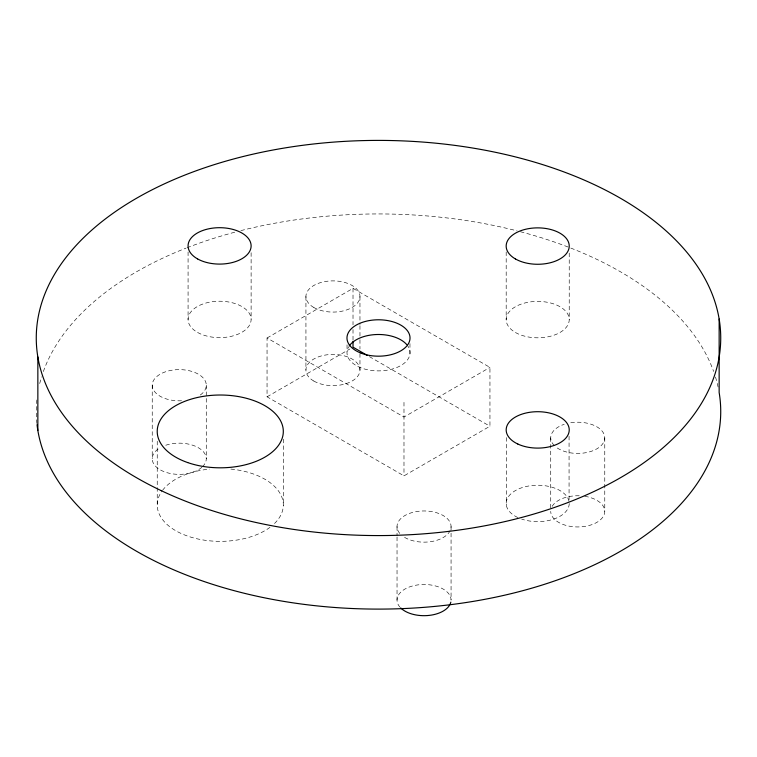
<?xml version="1.0" encoding="UTF-8"?>
<svg xmlns="http://www.w3.org/2000/svg" width="757" height="757" viewBox="0 0 757 757"><rect width="100%" height="100%" fill="white"/><g stroke="black" fill="none" stroke-linecap="round" stroke-linejoin="round"><path stroke-width="0.57" stroke-dasharray="3.79 2.84" d="M267.051 337.982L353.017 288.351L489.949 367.4L489.949 426.229L403.983 475.869L267.051 396.81L267.051 337.982L403.983 417.041L489.949 367.4M267.051 396.81L349.952 348.949M369.369 356.613L489.949 426.229M604.767 437.82L604.767 511.353M569.226 253.075L569.226 319.605M569.065 436.25L569.065 500.443M550.727 437.82L550.727 509.016M506.348 437.565L506.348 505.26M506.187 251.901L506.187 319.605M451.068 526.55L451.068 600.093A27.015 15.594 0 0 0 417.911 584.896A27.015 15.594 0 0 0 399.819 606.991M409.963 343.612L409.963 353.793M403.983 402.327L403.983 475.869M397.037 526.55L397.037 535.89M397.037 537.063L397.037 600.093M359.963 296.489L359.963 324.498M359.963 325.671L359.963 338.502M359.963 339.675L359.963 349.015M359.963 353.68L359.963 370.022M353.017 288.351L353.017 324.819M353.017 329.522L353.017 340.111M347.037 344.795L347.037 351.589M305.932 296.489L305.932 370.022M283.298 439.126L283.298 505.657M251.116 252.696L251.116 319.227M206.273 385.218L206.273 458.751M188.077 251.939L188.077 319.634M157.238 441.217L157.238 504.247M152.233 385.218L152.233 458.751M406.708 344.567A31.52 18.196 0 0 1 380.705 370.845A31.52 18.196 0 0 1 348.608 346.924M569.226 503.509A31.52 18.196 0 0 1 553.253 519.264A31.52 18.196 0 0 1 521.63 519.094M517.769 517.533A31.52 18.196 0 0 1 522.784 487.404A31.52 18.196 0 0 1 569.065 501.607M230.885 469.075A63.039 36.393 0 0 1 274.242 523.759M269.994 527.326A63.039 36.393 0 0 1 188.73 536.467A63.039 36.393 0 0 1 161.866 491.255M162.509 490.375A63.039 36.393 0 0 1 209.746 469.066M36.904 423.504A342.23 197.586 0 0 1 36.856 399.933M39.714 383.544A342.23 197.586 0 0 1 41.578 376.835M43.338 371.573A342.23 197.586 0 0 1 185.967 248.164M187.017 247.757A342.23 197.586 0 0 1 236.222 231.822M240.906 230.611A342.23 197.586 0 0 1 517.088 230.866M520.371 231.708A342.23 197.586 0 0 1 713.624 371.46M715.469 377.005A342.23 197.586 0 0 1 718.09 387.007M399.819 533.458A27.015 15.594 0 0 1 420.523 511.089A27.015 15.594 0 0 1 450.547 529.597M450.15 530.591A27.015 15.594 0 0 1 429.673 541.813A27.015 15.594 0 0 1 403.055 536.372M570.75 422.747A27.015 15.594 0 0 1 602.969 432.228A27.015 15.594 0 0 1 590.006 451.721A27.015 15.594 0 0 1 555.08 446.308M554.351 445.618A27.015 15.594 0 0 1 564.239 424.308M181.604 400.765A27.015 15.594 0 0 1 152.706 382.332A27.015 15.594 0 0 1 191.247 371.242A27.015 15.594 0 0 1 199.328 395.665M584.735 496.289A27.015 15.594 0 0 1 604.351 514.06A27.015 15.594 0 0 1 575.396 526.891A27.015 15.594 0 0 1 550.727 511.353M552.156 506.338A27.015 15.594 0 0 1 580.099 495.816M165.745 445.248A27.015 15.594 0 0 1 198.362 447.728A27.015 15.594 0 0 1 202.649 466.558M201.92 467.249A27.015 15.594 0 0 1 162.253 470.882A27.015 15.594 0 0 1 160.153 447.728M197.558 332.437A31.52 18.196 0 0 0 250.132 323.939A31.52 18.196 0 0 0 211.099 301.901A31.52 18.196 0 0 0 197.558 332.437M515.413 332.474A31.52 18.196 0 0 0 568.157 324.318A31.52 18.196 0 0 0 529.55 302.024A31.52 18.196 0 0 0 515.413 332.474M313.843 307.512A27.015 15.594 0 0 0 359.045 300.52A27.015 15.594 0 0 0 325.955 281.415A27.015 15.594 0 0 0 313.843 307.512M313.843 381.055A27.015 15.594 0 0 0 359.045 374.062A27.015 15.594 0 0 0 325.955 354.957A27.015 15.594 0 0 0 313.843 381.055"/><path stroke-width="1.14" d="M367.325 355.43L353.017 347.17L353.017 341.293M719.15 319.019L719.15 392.552A342.23 197.586 0 0 1 406.329 608.448A342.23 197.586 0 0 1 37.027 424.677M37.85 356.954L37.85 430.487M349.166 346.034A31.52 18.196 0 0 1 377.109 334.509A31.52 18.196 0 0 1 406.708 344.567M450.841 602.127A27.015 15.594 0 0 1 429.323 615.384A27.015 15.594 0 0 1 400.652 607.89M197.558 258.903A31.52 18.196 0 0 0 250.132 250.406A31.52 18.196 0 0 0 211.099 228.368A31.52 18.196 0 0 0 197.558 258.903M361.108 353.159A31.52 18.196 0 0 0 409.963 339.089A31.52 18.196 0 0 0 364.429 321.697A31.52 18.196 0 0 0 361.108 353.159M517.769 443.999A31.52 18.196 0 0 0 568.819 432.824A31.52 18.196 0 0 0 526.531 412.887A31.52 18.196 0 0 0 517.769 443.999M187.689 462.574A63.039 36.393 0 0 0 283.298 432.124A63.039 36.393 0 0 0 189.818 399.545A63.039 36.393 0 0 0 187.689 462.574M515.413 258.941A31.52 18.196 0 0 0 568.157 250.775A31.52 18.196 0 0 0 529.55 228.491A31.52 18.196 0 0 0 515.413 258.941M160.853 490.47A342.23 197.586 0 0 0 716.046 370.561A342.23 197.586 0 0 0 258.601 152.923A342.23 197.586 0 0 0 160.853 490.47"/></g></svg>
